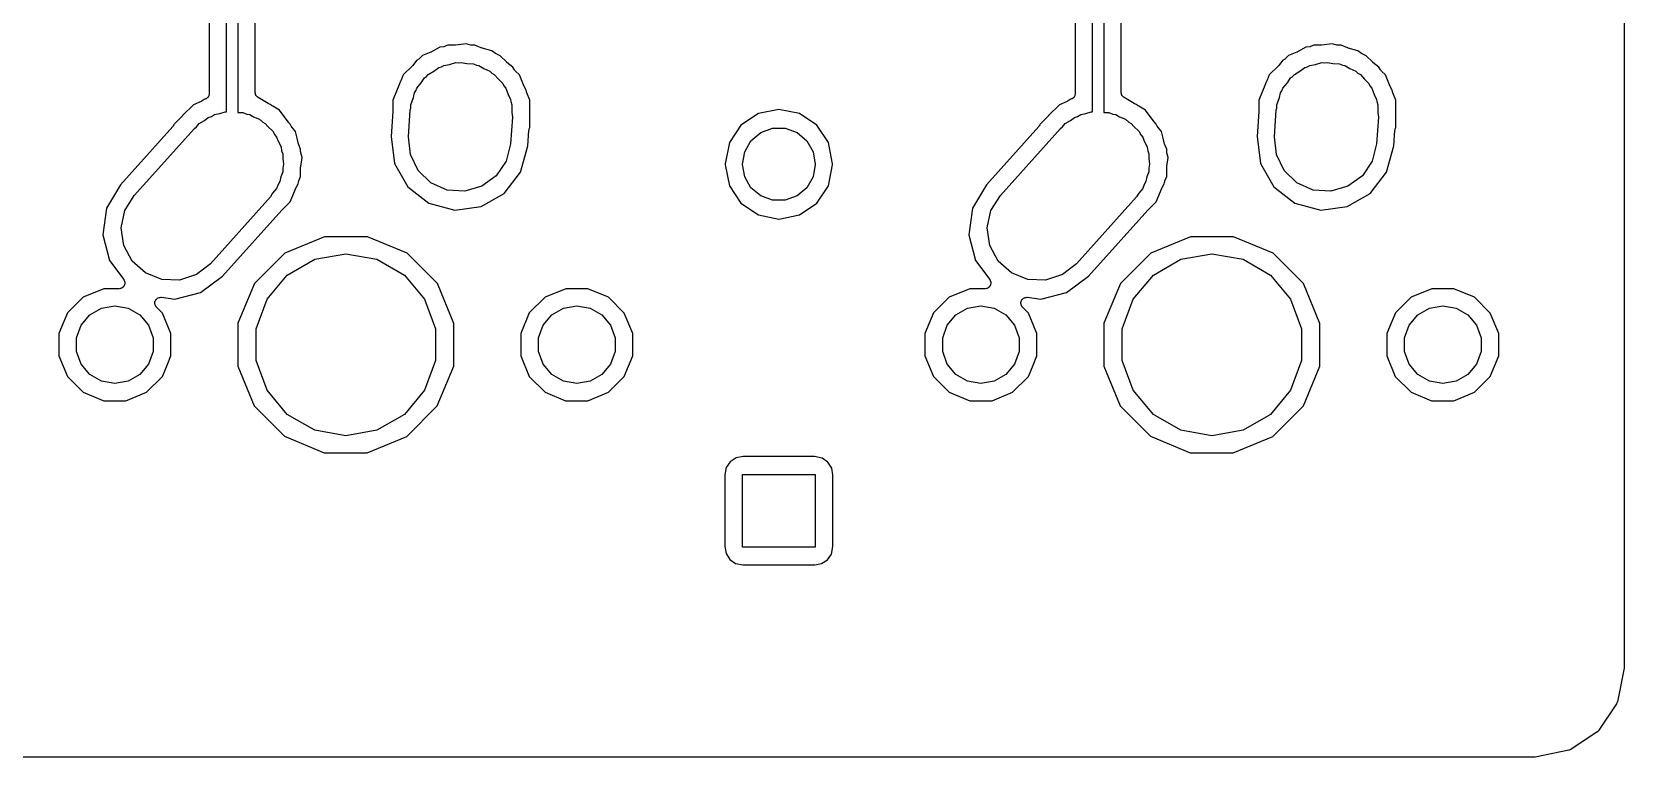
# Model space of a CAD drawing. Extents: x 29 to 257, y -104 to -29.
# Drawn here: x 221.69 to 256.72, y -104.32 to -88.37 of the extents above; entities that cross this region are included whole.
import ezdxf

# ---------------------------------------------------------------- set-up
doc = ezdxf.new("R2010")
doc.units = 0
doc.header["$MEASUREMENT"] = 0
doc.layers.add('BLACK', color=7, linetype='CONTINUOUS')

msp = doc.modelspace()

# ---------------------------------------------------------------- linework, layer by layer
at = {"layer": 'Black'}
for p, q in [((256.719, -31.0137), (256.719, -102.336)), ((226.225, -73.7452), (226.225, -90.1395)), ((225.975, -90.1312), (225.975, -74.0239)), ((226.606, -89.705), (226.606, -84.925)), ((245.656, -89.705), (245.656, -84.925)), ((245.025, -90.1312), (245.025, -85.9213)), ((245.275, -85.9213), (245.275, -90.1395)), ((225.594, -86.7266), (225.594, -89.7294)), ((244.644, -86.7266), (244.644, -89.7294)), ((230.216, -88.9605), (230.203, -88.9712)), ((230.23, -88.9509), (230.216, -88.9605)), ((230.288, -88.8925), (230.23, -88.9509)), ((230.468, -88.8181), (230.288, -88.8925)), ((230.475, -88.8137), (230.468, -88.8181)), ((230.483, -88.8109), (230.475, -88.8137)), ((230.664, -88.707), (230.483, -88.8109)), ((230.753, -88.6957), (230.664, -88.707)), ((230.769, -88.6907), (230.753, -88.6957)), ((230.785, -88.6871), (230.769, -88.6907)), ((230.842, -88.6637), (230.785, -88.6871)), ((230.993, -88.6639), (230.842, -88.6637)), ((231.001, -88.6625), (230.993, -88.6639)), ((231.009, -88.6628), (231.001, -88.6625)), ((231.246, -88.6325), (231.009, -88.6628)), ((231.347, -88.6598), (231.246, -88.6325)), ((231.363, -88.6613), (231.347, -88.6598)), ((231.38, -88.6642), (231.363, -88.6613)), ((231.441, -88.6643), (231.38, -88.6642)), ((231.58, -88.7222), (231.441, -88.6643)), ((231.588, -88.7239), (231.58, -88.7222)), ((231.596, -88.7274), (231.588, -88.7239)), ((231.812, -88.7862), (231.596, -88.7274)), ((231.889, -88.8455), (231.812, -88.7862)), ((231.904, -88.8533), (231.889, -88.8455)), ((231.918, -88.8623), (231.904, -88.8533)), ((231.994, -88.894), (231.918, -88.8623)), ((232.132, -89.032), (231.994, -88.894)), ((249.266, -88.9605), (249.253, -88.9712)), ((249.28, -88.9509), (249.266, -88.9605)), ((249.338, -88.8925), (249.28, -88.9509)), ((249.518, -88.8181), (249.338, -88.8925)), ((249.525, -88.8137), (249.518, -88.8181)), ((249.533, -88.8109), (249.525, -88.8137)), ((249.714, -88.707), (249.533, -88.8109)), ((249.803, -88.6957), (249.714, -88.707)), ((249.819, -88.6907), (249.803, -88.6957)), ((249.835, -88.6871), (249.819, -88.6907)), ((249.892, -88.6637), (249.835, -88.6871)), ((250.043, -88.6639), (249.892, -88.6637)), ((250.051, -88.6625), (250.043, -88.6639)), ((250.059, -88.6628), (250.051, -88.6625)), ((250.296, -88.6325), (250.059, -88.6628)), ((250.397, -88.6598), (250.296, -88.6325)), ((250.413, -88.6613), (250.397, -88.6598)), ((250.43, -88.6642), (250.413, -88.6613)), ((250.491, -88.6643), (250.43, -88.6642)), ((250.63, -88.7222), (250.491, -88.6643)), ((250.638, -88.7239), (250.63, -88.7222)), ((250.646, -88.7274), (250.638, -88.7239)), ((250.862, -88.7862), (250.646, -88.7274)), ((250.939, -88.8455), (250.862, -88.7862)), ((250.954, -88.8533), (250.939, -88.8455)), ((250.968, -88.8623), (250.954, -88.8533)), ((251.044, -88.894), (250.968, -88.8623)), ((251.182, -89.032), (251.044, -88.894)), ((229.864, -89.3158), (229.817, -89.4289)), ((230.059, -89.1207), (229.864, -89.3158)), ((230.064, -89.114), (230.059, -89.1207)), ((230.07, -89.1085), (230.064, -89.114)), ((230.155, -88.9986), (230.07, -89.1085)), ((230.203, -88.9712), (230.155, -88.9986)), ((230.375, -89.3512), (230.414, -89.3049)), ((230.414, -89.3049), (230.534, -89.2358)), ((230.534, -89.2358), (230.646, -89.1539)), ((230.646, -89.1539), (230.705, -89.1371)), ((230.705, -89.1371), (230.754, -89.1088)), ((230.754, -89.1088), (230.881, -89.0864)), ((230.881, -89.0864), (231.022, -89.0459)), ((231.022, -89.0459), (231.086, -89.0503)), ((231.086, -89.0503), (231.14, -89.0407)), ((231.14, -89.0407), (231.264, -89.0626)), ((231.264, -89.0626), (231.411, -89.0728)), ((231.411, -89.0728), (231.471, -89.099)), ((231.471, -89.099), (231.526, -89.1088)), ((231.526, -89.1088), (231.638, -89.1734)), ((231.638, -89.1734), (231.769, -89.2313)), ((231.769, -89.2313), (231.814, -89.2747)), ((231.814, -89.2747), (231.866, -89.3049)), ((231.866, -89.3049), (231.955, -89.4107)), ((232.139, -89.0367), (232.132, -89.032)), ((232.144, -89.0427), (232.139, -89.0367)), ((232.276, -89.1449), (232.144, -89.0427)), ((232.311, -89.2048), (232.276, -89.1449)), ((232.321, -89.2177), (232.311, -89.2048)), ((232.331, -89.2314), (232.321, -89.2177)), ((232.417, -89.318), (232.331, -89.2314)), ((248.914, -89.3158), (248.867, -89.4289)), ((249.109, -89.1207), (248.914, -89.3158)), ((249.114, -89.114), (249.109, -89.1207)), ((249.12, -89.1085), (249.114, -89.114)), ((249.205, -88.9986), (249.12, -89.1085)), ((249.253, -88.9712), (249.205, -88.9986)), ((249.425, -89.3512), (249.464, -89.3049)), ((249.464, -89.3049), (249.584, -89.2358)), ((249.584, -89.2358), (249.696, -89.1539)), ((249.696, -89.1539), (249.755, -89.1371)), ((249.755, -89.1371), (249.804, -89.1088)), ((249.804, -89.1088), (249.931, -89.0864)), ((249.931, -89.0864), (250.072, -89.0459)), ((250.072, -89.0459), (250.136, -89.0503)), ((250.136, -89.0503), (250.19, -89.0407)), ((250.19, -89.0407), (250.314, -89.0626)), ((250.314, -89.0626), (250.461, -89.0728)), ((250.461, -89.0728), (250.521, -89.099)), ((250.521, -89.099), (250.576, -89.1088)), ((250.576, -89.1088), (250.688, -89.1734)), ((250.688, -89.1734), (250.819, -89.2313)), ((250.819, -89.2313), (250.864, -89.2747)), ((250.864, -89.2747), (250.916, -89.3049)), ((250.916, -89.3049), (251.005, -89.4107)), ((251.189, -89.0367), (251.182, -89.032)), ((251.194, -89.0427), (251.189, -89.0367)), ((251.326, -89.1449), (251.194, -89.0427)), ((251.361, -89.2048), (251.326, -89.1449)), ((251.371, -89.2177), (251.361, -89.2048)), ((251.381, -89.2314), (251.371, -89.2177)), ((251.467, -89.318), (251.381, -89.2314)), ((229.781, -89.5161), (229.634, -89.8691)), ((229.783, -89.5081), (229.781, -89.5161)), ((229.786, -89.5007), (229.783, -89.5081)), ((229.796, -89.4628), (229.786, -89.5007)), ((229.8, -89.4578), (229.796, -89.4628)), ((229.808, -89.443), (229.8, -89.4578)), ((229.817, -89.4289), (229.808, -89.443)), ((230.139, -89.6678), (230.162, -89.6054)), ((230.162, -89.6054), (230.26, -89.4891)), ((230.26, -89.4891), (230.33, -89.3839)), ((230.33, -89.3839), (230.375, -89.3512)), ((231.955, -89.4107), (232.05, -89.5025)), ((232.05, -89.5025), (232.075, -89.5545)), ((232.075, -89.5545), (232.118, -89.6054)), ((232.118, -89.6054), (232.17, -89.748)), ((232.523, -89.5733), (232.417, -89.318)), ((232.527, -89.5802), (232.523, -89.5733)), ((232.53, -89.5879), (232.527, -89.5802)), ((232.568, -89.654), (232.53, -89.5879)), ((232.571, -89.6782), (232.568, -89.654)), ((248.831, -89.5161), (248.684, -89.8691)), ((248.833, -89.5081), (248.831, -89.5161)), ((248.836, -89.5007), (248.833, -89.5081)), ((248.846, -89.4628), (248.836, -89.5007)), ((248.85, -89.4578), (248.846, -89.4628)), ((248.858, -89.443), (248.85, -89.4578)), ((248.867, -89.4289), (248.858, -89.443)), ((249.189, -89.6678), (249.212, -89.6054)), ((249.212, -89.6054), (249.31, -89.4891)), ((249.31, -89.4891), (249.38, -89.3839)), ((249.38, -89.3839), (249.425, -89.3512)), ((251.005, -89.4107), (251.1, -89.5025)), ((251.1, -89.5025), (251.125, -89.5545)), ((251.125, -89.5545), (251.168, -89.6054)), ((251.168, -89.6054), (251.22, -89.748)), ((251.573, -89.5733), (251.467, -89.318)), ((251.577, -89.5802), (251.573, -89.5733)), ((251.58, -89.5879), (251.577, -89.5802)), ((251.618, -89.654), (251.58, -89.5879)), ((251.621, -89.6782), (251.618, -89.654)), ((225.248, -89.9725), (225.01, -90.2097)), ((225.414, -89.9041), (225.248, -89.9725)), ((225.427, -89.8955), (225.414, -89.9041)), ((225.441, -89.8883), (225.427, -89.8955)), ((225.485, -89.856), (225.441, -89.8883)), ((225.498, -89.8524), (225.485, -89.856)), ((225.514, -89.8453), (225.498, -89.8524)), ((225.53, -89.8394), (225.514, -89.8453)), ((225.534, -89.8362), (225.53, -89.8394)), ((225.539, -89.8342), (225.534, -89.8362)), ((225.551, -89.8221), (225.539, -89.8342)), ((225.564, -89.811), (225.551, -89.8221)), ((225.567, -89.8068), (225.564, -89.811)), ((225.57, -89.8034), (225.567, -89.8068)), ((225.578, -89.7878), (225.57, -89.8034)), ((225.586, -89.7728), (225.578, -89.7878)), ((225.587, -89.768), (225.586, -89.7728)), ((225.589, -89.7636), (225.587, -89.768)), ((225.591, -89.7464), (225.589, -89.7636)), ((225.594, -89.7294), (225.591, -89.7464)), ((226.61, -89.726), (226.606, -89.705)), ((226.613, -89.7471), (226.61, -89.726)), ((226.614, -89.7477), (226.613, -89.7471)), ((226.614, -89.7484), (226.614, -89.7477)), ((226.624, -89.767), (226.614, -89.7484)), ((226.635, -89.7855), (226.624, -89.767)), ((226.635, -89.786), (226.635, -89.7855)), ((226.636, -89.7866), (226.635, -89.786)), ((226.652, -89.8004), (226.636, -89.7866)), ((226.668, -89.8143), (226.652, -89.8004)), ((226.892, -89.9467), (226.668, -89.8143)), ((226.9, -89.9499), (226.892, -89.9467)), ((226.908, -89.9548), (226.9, -89.9499)), ((226.954, -89.974), (226.908, -89.9548)), ((226.967, -89.9864), (226.954, -89.974)), ((226.98, -89.9956), (226.967, -89.9864)), ((226.992, -90.0059), (226.98, -89.9956)), ((227.138, -90.0928), (226.992, -90.0059)), ((229.634, -89.8691), (229.634, -90.1132)), ((230.028, -89.9739), (230.085, -89.8156)), ((230.028, -90.0476), (230.028, -89.9739)), ((230.085, -89.8156), (230.112, -89.708)), ((230.112, -89.708), (230.139, -89.6678)), ((232.17, -89.748), (232.221, -89.8535)), ((232.221, -89.8535), (232.227, -89.9046)), ((232.227, -89.9046), (232.252, -89.9739)), ((232.252, -89.9739), (232.252, -90.1424)), ((232.576, -89.6942), (232.571, -89.6782)), ((232.58, -89.7105), (232.576, -89.6942)), ((232.646, -89.8718), (232.58, -89.7105)), ((232.646, -90.4709), (232.646, -89.8718)), ((244.298, -89.9725), (244.06, -90.2097)), ((244.464, -89.9041), (244.298, -89.9725)), ((244.477, -89.8955), (244.464, -89.9041)), ((244.491, -89.8883), (244.477, -89.8955)), ((244.535, -89.856), (244.491, -89.8883)), ((244.548, -89.8524), (244.535, -89.856)), ((244.564, -89.8453), (244.548, -89.8524)), ((244.581, -89.8394), (244.564, -89.8453)), ((244.584, -89.8362), (244.581, -89.8394)), ((244.589, -89.8342), (244.584, -89.8362)), ((244.601, -89.8221), (244.589, -89.8342)), ((244.614, -89.811), (244.601, -89.8221)), ((244.617, -89.8068), (244.614, -89.811)), ((244.62, -89.8034), (244.617, -89.8068)), ((244.628, -89.7878), (244.62, -89.8034)), ((244.636, -89.7728), (244.628, -89.7878)), ((244.637, -89.768), (244.636, -89.7728)), ((244.639, -89.7636), (244.637, -89.768)), ((244.641, -89.7464), (244.639, -89.7636)), ((244.644, -89.7294), (244.641, -89.7464)), ((245.66, -89.726), (245.656, -89.705)), ((245.663, -89.7471), (245.66, -89.726)), ((245.664, -89.7477), (245.663, -89.7471)), ((245.664, -89.7484), (245.664, -89.7477)), ((245.674, -89.767), (245.664, -89.7484)), ((245.685, -89.7855), (245.674, -89.767)), ((245.685, -89.786), (245.685, -89.7855)), ((245.686, -89.7866), (245.685, -89.786)), ((245.702, -89.8004), (245.686, -89.7866)), ((245.718, -89.8143), (245.702, -89.8004)), ((245.942, -89.9467), (245.718, -89.8143)), ((245.95, -89.9499), (245.942, -89.9467)), ((245.958, -89.9548), (245.95, -89.9499)), ((246.004, -89.974), (245.958, -89.9548)), ((246.017, -89.9864), (246.004, -89.974)), ((246.03, -89.9956), (246.017, -89.9864)), ((246.042, -90.0059), (246.03, -89.9956)), ((246.188, -90.0928), (246.042, -90.0059)), ((248.684, -89.8691), (248.684, -90.1132)), ((249.078, -89.9739), (249.135, -89.8156)), ((249.078, -90.0476), (249.078, -89.9739)), ((249.135, -89.8156), (249.162, -89.708)), ((249.162, -89.708), (249.189, -89.6678)), ((251.22, -89.748), (251.271, -89.8535)), ((251.271, -89.8535), (251.277, -89.9046)), ((251.277, -89.9046), (251.302, -89.9739)), ((251.302, -89.9739), (251.302, -90.1424)), ((251.626, -89.6942), (251.621, -89.6782)), ((251.63, -89.7105), (251.626, -89.6942)), ((251.696, -89.8718), (251.63, -89.7105)), ((251.696, -90.4709), (251.696, -89.8718)), ((225.004, -90.2159), (224.824, -90.3958)), ((225.006, -90.213), (225.004, -90.2159)), ((225.009, -90.2108), (225.006, -90.213)), ((225.01, -90.2097), (225.009, -90.2104)), ((225.009, -90.2104), (225.009, -90.2108)), ((225.374, -90.3849), (225.493, -90.3162)), ((225.493, -90.3162), (225.575, -90.2516)), ((225.575, -90.2516), (225.643, -90.2294)), ((225.643, -90.2294), (225.714, -90.1888)), ((225.714, -90.1888), (225.831, -90.1682)), ((225.831, -90.1682), (225.947, -90.1302)), ((225.947, -90.1302), (225.975, -90.1312)), ((226.225, -90.1395), (226.337, -90.1432)), ((226.337, -90.1432), (226.423, -90.1777)), ((226.423, -90.1777), (226.486, -90.1888)), ((226.486, -90.1888), (226.567, -90.2357)), ((226.567, -90.2357), (226.7, -90.2889)), ((226.7, -90.2889), (226.772, -90.3541)), ((226.772, -90.3541), (226.826, -90.3849)), ((227.33, -90.349), (227.138, -90.0928)), ((227.337, -90.3551), (227.33, -90.349)), ((227.342, -90.3625), (227.337, -90.3551)), ((227.377, -90.398), (227.342, -90.3625)), ((229.634, -90.1218), (229.596, -90.6715)), ((229.634, -90.1132), (229.633, -90.1174)), ((229.633, -90.1174), (229.634, -90.1218)), ((229.977, -90.678), (230.018, -90.0872)), ((230.018, -90.0872), (230.028, -90.0476)), ((232.263, -90.242), (232.222, -90.8328)), ((232.252, -90.1424), (232.263, -90.242)), ((237.674, -90.1668), (237.292, -90.4223)), ((238.125, -90.0771), (237.674, -90.1668)), ((238.576, -90.1668), (238.125, -90.0771)), ((238.958, -90.4223), (238.576, -90.1668)), ((244.054, -90.2159), (243.874, -90.3958)), ((244.056, -90.213), (244.054, -90.2159)), ((244.059, -90.2108), (244.056, -90.213)), ((244.06, -90.2097), (244.059, -90.2104)), ((244.059, -90.2104), (244.059, -90.2108)), ((244.424, -90.3849), (244.543, -90.3162)), ((244.543, -90.3162), (244.625, -90.2516)), ((244.625, -90.2516), (244.693, -90.2294)), ((244.693, -90.2294), (244.764, -90.1888)), ((244.764, -90.1888), (244.881, -90.1682)), ((244.881, -90.1682), (244.997, -90.1302)), ((244.997, -90.1302), (245.025, -90.1312)), ((245.275, -90.1395), (245.387, -90.1432)), ((245.387, -90.1432), (245.473, -90.1777)), ((245.473, -90.1777), (245.536, -90.1888)), ((245.536, -90.1888), (245.617, -90.2357)), ((245.617, -90.2357), (245.75, -90.2889)), ((245.75, -90.2889), (245.822, -90.3541)), ((245.822, -90.3541), (245.876, -90.3849)), ((246.38, -90.349), (246.188, -90.0928)), ((246.387, -90.3551), (246.38, -90.349)), ((246.392, -90.3625), (246.387, -90.3551)), ((246.427, -90.398), (246.392, -90.3625)), ((248.684, -90.1218), (248.646, -90.6715)), ((248.684, -90.1132), (248.683, -90.1174)), ((248.683, -90.1174), (248.684, -90.1218)), ((249.027, -90.678), (249.068, -90.0872)), ((249.068, -90.0872), (249.078, -90.0476)), ((251.313, -90.242), (251.272, -90.8328)), ((251.302, -90.1424), (251.313, -90.242)), ((224.793, -90.4515), (223.643, -91.733)), ((223.947, -91.9647), (225.268, -90.4927)), ((224.804, -90.4333), (224.793, -90.4515)), ((224.816, -90.4153), (224.804, -90.4333)), ((224.824, -90.3958), (224.816, -90.4153)), ((225.268, -90.4927), (225.314, -90.4569)), ((225.314, -90.4569), (225.374, -90.3849)), ((226.826, -90.3849), (226.884, -90.4541)), ((226.884, -90.4541), (226.991, -90.5499)), ((226.991, -90.5499), (227.037, -90.6363)), ((227.037, -90.6363), (227.078, -90.6854)), ((227.078, -90.6854), (227.11, -90.7734)), ((227.384, -90.4142), (227.377, -90.398)), ((227.393, -90.4276), (227.384, -90.4142)), ((227.4, -90.4419), (227.393, -90.4276)), ((227.49, -90.5622), (227.4, -90.4419)), ((227.527, -90.7067), (227.49, -90.5622)), ((227.561, -90.8382), (227.527, -90.7067)), ((227.527, -90.7067), (227.527, -90.7067)), ((229.596, -90.6715), (229.672, -91.266)), ((230.019, -91.0665), (229.977, -90.678)), ((232.601, -90.8787), (232.624, -90.5405)), ((232.624, -90.5405), (232.629, -90.5205)), ((232.629, -90.5205), (232.633, -90.5005)), ((232.633, -90.5005), (232.646, -90.4709)), ((237.292, -90.4223), (237.036, -90.8046)), ((237.512, -90.764), (237.725, -90.5854)), ((237.725, -90.5854), (237.986, -90.4903)), ((237.986, -90.4903), (238.264, -90.4903)), ((238.264, -90.4903), (238.525, -90.5854)), ((238.525, -90.5854), (238.738, -90.764)), ((239.214, -90.8046), (238.958, -90.4223)), ((243.843, -90.4515), (242.693, -91.733)), ((242.997, -91.9647), (244.318, -90.4927)), ((243.854, -90.4333), (243.843, -90.4515)), ((243.866, -90.4153), (243.854, -90.4333)), ((243.874, -90.3958), (243.866, -90.4153)), ((244.318, -90.4927), (244.364, -90.4569)), ((244.364, -90.4569), (244.424, -90.3849)), ((245.876, -90.3849), (245.934, -90.4541)), ((245.934, -90.4541), (246.041, -90.5499)), ((246.041, -90.5499), (246.087, -90.6363)), ((246.087, -90.6363), (246.128, -90.6854)), ((246.128, -90.6854), (246.16, -90.7734)), ((246.434, -90.4142), (246.427, -90.398)), ((246.443, -90.4276), (246.434, -90.4142)), ((246.45, -90.4419), (246.443, -90.4276)), ((246.54, -90.5622), (246.45, -90.4419)), ((246.577, -90.7067), (246.54, -90.5622)), ((246.611, -90.8382), (246.577, -90.7067)), ((246.577, -90.7067), (246.577, -90.7067)), ((248.646, -90.6715), (248.722, -91.266)), ((249.069, -91.0665), (249.027, -90.678)), ((251.651, -90.8787), (251.674, -90.5405)), ((251.674, -90.5405), (251.679, -90.5205)), ((251.679, -90.5205), (251.683, -90.5005)), ((251.683, -90.5005), (251.696, -90.4709)), ((227.11, -90.7734), (227.175, -90.8945)), ((227.175, -90.8945), (227.188, -90.9873)), ((227.188, -90.9873), (227.212, -91.0539)), ((227.212, -91.0539), (227.212, -91.1576)), ((227.564, -90.8464), (227.561, -90.8382)), ((227.566, -90.8552), (227.564, -90.8464)), ((227.606, -90.9518), (227.566, -90.8552)), ((227.606, -91), (227.606, -90.9518)), ((227.609, -91.0157), (227.606, -91)), ((227.61, -91.0316), (227.609, -91.0157)), ((227.636, -91.1306), (227.61, -91.0316)), ((230.19, -91.4175), (230.019, -91.0665)), ((232.222, -90.8328), (232.128, -91.212)), ((232.507, -91.2223), (232.601, -90.8787)), ((237.036, -90.8046), (236.944, -91.2681)), ((237.325, -91.2782), (237.373, -91.0046)), ((237.373, -91.0046), (237.512, -90.764)), ((238.738, -90.764), (238.877, -91.0046)), ((238.877, -91.0046), (238.925, -91.2782)), ((239.306, -91.2681), (239.214, -90.8046)), ((246.16, -90.7734), (246.225, -90.8945)), ((246.225, -90.8945), (246.238, -90.9873)), ((246.238, -90.9873), (246.262, -91.0539)), ((246.262, -91.0539), (246.262, -91.1576)), ((246.614, -90.8464), (246.611, -90.8382)), ((246.616, -90.8552), (246.614, -90.8464)), ((246.656, -90.9518), (246.616, -90.8552)), ((246.656, -91), (246.656, -90.9518)), ((246.659, -91.0157), (246.656, -91)), ((246.66, -91.0316), (246.659, -91.0157)), ((246.686, -91.1306), (246.66, -91.0316)), ((249.24, -91.4175), (249.069, -91.0665)), ((251.272, -90.8328), (251.178, -91.212)), ((251.494, -91.4572), (251.651, -90.8787)), ((227.212, -91.1576), (227.23, -91.2813)), ((227.23, -91.2813), (227.212, -91.3649)), ((227.212, -91.3649), (227.212, -91.4461)), ((227.606, -91.3462), (227.607, -91.3373)), ((227.606, -91.5509), (227.606, -91.3462)), ((227.607, -91.3283), (227.636, -91.1306)), ((227.607, -91.3373), (227.607, -91.3283)), ((229.672, -91.266), (229.964, -91.7751)), ((230.471, -91.6887), (230.19, -91.4175)), ((232.128, -91.212), (231.91, -91.5361)), ((232.444, -91.4572), (232.507, -91.2223)), ((236.944, -91.2681), (236.944, -91.2944)), ((236.944, -91.2944), (237.036, -91.7579)), ((237.325, -91.2843), (237.325, -91.2782)), ((237.373, -91.5579), (237.325, -91.2843)), ((238.925, -91.2843), (238.877, -91.5579)), ((238.925, -91.2782), (238.925, -91.2843)), ((239.214, -91.7579), (239.306, -91.2944)), ((239.306, -91.2944), (239.306, -91.2681)), ((246.262, -91.1576), (246.28, -91.2813)), ((246.28, -91.2813), (246.262, -91.3649)), ((246.262, -91.3649), (246.262, -91.4461)), ((246.656, -91.3462), (246.657, -91.3373)), ((246.656, -91.5509), (246.656, -91.3462)), ((246.657, -91.3283), (246.686, -91.1306)), ((246.657, -91.3373), (246.657, -91.3283)), ((248.722, -91.266), (249.014, -91.7751)), ((249.521, -91.6887), (249.24, -91.4175)), ((251.178, -91.212), (250.96, -91.5361)), ((223.643, -91.733), (223.338, -92.2487)), ((227.11, -91.7264), (227.078, -91.8146)), ((227.149, -91.6636), (227.11, -91.7264)), ((227.171, -91.5578), (227.149, -91.6636)), ((227.212, -91.4461), (227.171, -91.5578)), ((227.513, -91.7781), (227.552, -91.7113)), ((227.552, -91.7113), (227.557, -91.6786)), ((227.557, -91.6786), (227.562, -91.6634)), ((227.562, -91.6634), (227.565, -91.6479)), ((227.565, -91.6479), (227.606, -91.5509)), ((230.829, -91.8472), (230.471, -91.6887)), ((231.594, -91.7661), (231.218, -91.8741)), ((231.91, -91.5361), (231.594, -91.7661)), ((232.085, -91.9214), (232.444, -91.4572)), ((237.036, -91.7579), (237.292, -92.1402)), ((237.512, -91.7985), (237.373, -91.5579)), ((238.877, -91.5579), (238.738, -91.7985)), ((238.958, -92.1402), (239.214, -91.7579)), ((242.693, -91.733), (242.388, -92.2487)), ((246.16, -91.7264), (246.128, -91.8146)), ((246.199, -91.6636), (246.16, -91.7264)), ((246.221, -91.5578), (246.199, -91.6636)), ((246.262, -91.4461), (246.221, -91.5578)), ((246.563, -91.7781), (246.602, -91.7113)), ((246.602, -91.7113), (246.607, -91.6786)), ((246.607, -91.6786), (246.612, -91.6634)), ((246.612, -91.6634), (246.615, -91.6479)), ((246.615, -91.6479), (246.656, -91.5509)), ((249.879, -91.8472), (249.521, -91.6887)), ((250.644, -91.7661), (250.268, -91.8741)), ((250.96, -91.5361), (250.644, -91.7661)), ((251.135, -91.9214), (251.494, -91.4572)), ((223.741, -92.2964), (223.947, -91.9647)), ((226.943, -91.9953), (225.622, -93.4673)), ((226.99, -91.92), (226.943, -91.9953)), ((227.078, -91.8146), (226.99, -91.92)), ((227.196, -92.2841), (227.376, -92.1042)), ((227.376, -92.1042), (227.505, -91.7941)), ((227.505, -91.7941), (227.51, -91.7865)), ((227.51, -91.7865), (227.513, -91.7781)), ((229.964, -91.7751), (230.428, -92.1338)), ((231.218, -91.8741), (230.829, -91.8472)), ((231.576, -92.213), (232.085, -91.9214)), ((237.725, -91.9771), (237.512, -91.7985)), ((237.986, -92.0722), (237.725, -91.9771)), ((238.264, -92.0722), (237.986, -92.0722)), ((238.525, -91.9771), (238.264, -92.0722)), ((238.738, -91.7985), (238.525, -91.9771)), ((242.791, -92.2964), (242.997, -91.9647)), ((245.993, -91.9953), (244.672, -93.4673)), ((246.04, -91.92), (245.993, -91.9953)), ((246.128, -91.8146), (246.04, -91.92)), ((246.246, -92.2841), (246.426, -92.1042)), ((246.426, -92.1042), (246.555, -91.7941)), ((246.555, -91.7941), (246.56, -91.7865)), ((246.56, -91.7865), (246.563, -91.7781)), ((249.014, -91.7751), (249.478, -92.1338)), ((250.268, -91.8741), (249.879, -91.8472)), ((250.626, -92.213), (251.135, -91.9214)), ((223.338, -92.2487), (223.254, -92.8294)), ((223.66, -92.6787), (223.741, -92.2964)), ((225.885, -93.7446), (227.191, -92.2892)), ((227.191, -92.2892), (227.194, -92.287)), ((227.194, -92.287), (227.196, -92.2841)), ((230.428, -92.1338), (230.994, -92.2875)), ((230.994, -92.2875), (231.576, -92.213)), ((237.292, -92.1402), (237.674, -92.3957)), ((237.674, -92.3957), (238.125, -92.4854)), ((238.125, -92.4854), (238.576, -92.3957)), ((238.576, -92.3957), (238.958, -92.1402)), ((242.388, -92.2487), (242.304, -92.8294)), ((242.71, -92.6787), (242.791, -92.2964)), ((244.935, -93.7446), (246.241, -92.2892)), ((246.241, -92.2892), (246.244, -92.287)), ((246.244, -92.287), (246.246, -92.2841)), ((249.478, -92.1338), (250.044, -92.2875)), ((250.044, -92.2875), (250.626, -92.213)), ((223.715, -93.0655), (223.66, -92.6787)), ((242.765, -93.0655), (242.71, -92.6787)), ((223.254, -92.8294), (223.4, -93.3978)), ((223.899, -93.4101), (223.715, -93.0655)), ((228.13, -92.8747), (227.256, -93.2355)), ((229.074, -92.8755), (228.13, -92.8747)), ((229.947, -93.2378), (229.074, -92.8755)), ((242.304, -92.8294), (242.45, -93.3978)), ((242.949, -93.4101), (242.765, -93.0655)), ((247.18, -92.8747), (246.306, -93.2355)), ((248.124, -92.8755), (247.18, -92.8747)), ((248.997, -93.2378), (248.124, -92.8755)), ((223.4, -93.3978), (223.713, -93.815)), ((224.19, -93.6711), (223.899, -93.4101)), ((225.622, -93.4673), (225.315, -93.7084)), ((227.256, -93.2355), (226.588, -93.903)), ((227.313, -93.7167), (227.915, -93.3692)), ((227.915, -93.3692), (228.6, -93.2485)), ((228.6, -93.2485), (229.285, -93.3692)), ((229.285, -93.3692), (229.887, -93.7167)), ((230.615, -93.9065), (229.947, -93.2378)), ((242.45, -93.3978), (242.763, -93.815)), ((243.24, -93.6711), (242.949, -93.4101)), ((244.672, -93.4673), (244.365, -93.7084)), ((246.306, -93.2355), (245.638, -93.903)), ((246.363, -93.7167), (246.965, -93.3692)), ((246.965, -93.3692), (247.65, -93.2485)), ((247.65, -93.2485), (248.335, -93.3692)), ((248.335, -93.3692), (248.937, -93.7167)), ((249.665, -93.9065), (248.997, -93.2378)), ((223.713, -93.815), (223.716, -93.8219)), ((223.716, -93.8219), (223.721, -93.8278)), ((223.721, -93.8278), (223.726, -93.8414)), ((223.726, -93.8414), (223.733, -93.8544)), ((223.733, -93.8544), (223.733, -93.862)), ((223.733, -93.862), (223.736, -93.8692)), ((223.736, -93.8692), (223.736, -93.8837)), ((224.553, -93.8168), (224.19, -93.6711)), ((224.943, -93.8298), (224.553, -93.8168)), ((225.315, -93.7084), (224.943, -93.8298)), ((225.405, -94.104), (225.885, -93.7446)), ((226.867, -94.2492), (227.313, -93.7167)), ((229.887, -93.7167), (230.333, -94.2492)), ((242.763, -93.815), (242.766, -93.8219)), ((242.766, -93.8219), (242.771, -93.8278)), ((242.771, -93.8278), (242.776, -93.8414)), ((242.776, -93.8414), (242.783, -93.8544)), ((242.783, -93.8544), (242.783, -93.862)), ((242.783, -93.862), (242.786, -93.8692)), ((242.786, -93.8692), (242.786, -93.8837)), ((243.603, -93.8168), (243.24, -93.6711)), ((243.993, -93.8298), (243.603, -93.8168)), ((244.365, -93.7084), (243.993, -93.8298)), ((244.455, -94.104), (244.935, -93.7446)), ((245.917, -94.2492), (246.363, -93.7167)), ((248.937, -93.7167), (249.383, -94.2492)), ((222.823, -94.205), (222.476, -94.5513)), ((223.276, -94.0179), (222.823, -94.205)), ((223.611, -94.0182), (223.276, -94.0179)), ((223.618, -94.0168), (223.611, -94.0182)), ((223.626, -94.0173), (223.618, -94.0168)), ((223.64, -94.0131), (223.626, -94.0173)), ((223.654, -94.0106), (223.64, -94.0131)), ((223.661, -94.0067), (223.654, -94.0106)), ((223.668, -94.0045), (223.661, -94.0067)), ((223.68, -93.9958), (223.668, -94.0045)), ((223.693, -93.9885), (223.68, -93.9958)), ((223.697, -93.9827), (223.693, -93.9885)), ((223.704, -93.978), (223.697, -93.9827)), ((223.712, -93.9659), (223.704, -93.978)), ((223.721, -93.9548), (223.712, -93.9659)), ((223.724, -93.9476), (223.721, -93.9548)), ((223.728, -93.9411), (223.724, -93.9476)), ((223.731, -93.927), (223.728, -93.9411)), ((223.736, -93.9133), (223.731, -93.927)), ((223.736, -93.8837), (223.738, -93.8982)), ((223.738, -93.8982), (223.736, -93.9057)), ((223.736, -93.9057), (223.736, -93.9133)), ((224.458, -94.2251), (224.475, -94.2181)), ((224.475, -94.2181), (224.492, -94.2103)), ((224.492, -94.2103), (224.495, -94.21)), ((224.495, -94.21), (224.499, -94.2087)), ((224.499, -94.2087), (224.517, -94.2081)), ((224.517, -94.2081), (224.536, -94.2065)), ((224.536, -94.2065), (224.539, -94.2074)), ((224.539, -94.2074), (224.543, -94.2073)), ((224.543, -94.2073), (224.837, -94.2494)), ((224.837, -94.2494), (225.405, -94.104)), ((226.588, -93.903), (226.226, -94.7755)), ((230.975, -94.7797), (230.615, -93.9065)), ((232.983, -94.205), (232.636, -94.5513)), ((233.436, -94.0179), (232.983, -94.205)), ((233.926, -94.0183), (233.436, -94.0179)), ((234.379, -94.2063), (233.926, -94.0183)), ((234.725, -94.5531), (234.379, -94.2063)), ((241.873, -94.205), (241.526, -94.5513)), ((242.326, -94.0179), (241.873, -94.205)), ((242.661, -94.0182), (242.326, -94.0179)), ((242.668, -94.0168), (242.661, -94.0182)), ((242.676, -94.0173), (242.668, -94.0168)), ((242.69, -94.0131), (242.676, -94.0173)), ((242.704, -94.0106), (242.69, -94.0131)), ((242.711, -94.0067), (242.704, -94.0106)), ((242.718, -94.0045), (242.711, -94.0067)), ((242.73, -93.9958), (242.718, -94.0045)), ((242.743, -93.9885), (242.73, -93.9958)), ((242.747, -93.9827), (242.743, -93.9885)), ((242.754, -93.978), (242.747, -93.9827)), ((242.762, -93.9659), (242.754, -93.978)), ((242.771, -93.9548), (242.762, -93.9659)), ((242.774, -93.9476), (242.771, -93.9548)), ((242.778, -93.9411), (242.774, -93.9476)), ((242.781, -93.927), (242.778, -93.9411)), ((242.786, -93.9133), (242.781, -93.927)), ((242.786, -93.8837), (242.788, -93.8982)), ((242.788, -93.8982), (242.786, -93.9057)), ((242.786, -93.9057), (242.786, -93.9133)), ((243.508, -94.2251), (243.525, -94.2181)), ((243.525, -94.2181), (243.542, -94.2103)), ((243.542, -94.2103), (243.545, -94.21)), ((243.545, -94.21), (243.549, -94.2087)), ((243.549, -94.2087), (243.567, -94.2081)), ((243.567, -94.2081), (243.586, -94.2065)), ((243.586, -94.2065), (243.589, -94.2074)), ((243.589, -94.2074), (243.593, -94.2073)), ((243.593, -94.2073), (243.887, -94.2494)), ((243.887, -94.2494), (244.455, -94.104)), ((245.638, -93.903), (245.276, -94.7755)), ((250.025, -94.7797), (249.665, -93.9065)), ((252.033, -94.205), (251.686, -94.5513)), ((252.486, -94.0179), (252.033, -94.205)), ((252.976, -94.0183), (252.486, -94.0179)), ((253.429, -94.2063), (252.976, -94.0183)), ((253.775, -94.5531), (253.429, -94.2063)), ((222.476, -94.5513), (222.288, -95.0039)), ((222.971, -94.5957), (223.228, -94.4474)), ((223.228, -94.4474), (223.52, -94.3958)), ((223.52, -94.3958), (223.812, -94.4474)), ((223.812, -94.4474), (224.069, -94.5957)), ((224.398, -94.3371), (224.4, -94.3186)), ((224.398, -94.3405), (224.398, -94.3371)), ((224.398, -94.3439), (224.398, -94.3405)), ((224.403, -94.362), (224.398, -94.3439)), ((224.4, -94.3186), (224.402, -94.3)), ((224.402, -94.3), (224.404, -94.2969)), ((224.407, -94.3802), (224.403, -94.362)), ((224.404, -94.2934), (224.413, -94.277)), ((224.404, -94.2969), (224.404, -94.2934)), ((224.409, -94.3832), (224.407, -94.3802)), ((224.41, -94.3865), (224.409, -94.3832)), ((224.42, -94.4019), (224.41, -94.3865)), ((224.413, -94.277), (224.421, -94.26)), ((224.43, -94.4177), (224.42, -94.4019)), ((224.421, -94.26), (224.423, -94.2576)), ((224.423, -94.2576), (224.425, -94.2545)), ((224.425, -94.2545), (224.439, -94.2421)), ((224.433, -94.4199), (224.43, -94.4177)), ((224.435, -94.4227), (224.433, -94.4199)), ((224.565, -94.5531), (224.435, -94.4227)), ((224.439, -94.2421), (224.452, -94.2289)), ((224.452, -94.2289), (224.455, -94.2274)), ((224.455, -94.2274), (224.458, -94.2251)), ((224.752, -95.006), (224.565, -94.5531)), ((226.629, -94.9024), (226.867, -94.2492)), ((230.333, -94.2492), (230.571, -94.9024)), ((232.636, -94.5513), (232.448, -95.0039)), ((233.131, -94.5957), (233.388, -94.4474)), ((233.388, -94.4474), (233.68, -94.3958)), ((233.68, -94.3958), (233.972, -94.4474)), ((233.972, -94.4474), (234.229, -94.5957)), ((234.912, -95.006), (234.725, -94.5531)), ((241.526, -94.5513), (241.338, -95.0039)), ((242.021, -94.5957), (242.278, -94.4474)), ((242.278, -94.4474), (242.57, -94.3958)), ((242.57, -94.3958), (242.862, -94.4474)), ((242.862, -94.4474), (243.119, -94.5957)), ((243.448, -94.3371), (243.45, -94.3186)), ((243.448, -94.3405), (243.448, -94.3371)), ((243.448, -94.3439), (243.448, -94.3405)), ((243.453, -94.362), (243.448, -94.3439)), ((243.45, -94.3186), (243.452, -94.3)), ((243.452, -94.3), (243.454, -94.2969)), ((243.457, -94.3802), (243.453, -94.362)), ((243.454, -94.2934), (243.463, -94.277)), ((243.454, -94.2969), (243.454, -94.2934)), ((243.459, -94.3832), (243.457, -94.3802)), ((243.46, -94.3865), (243.459, -94.3832)), ((243.47, -94.4019), (243.46, -94.3865)), ((243.463, -94.277), (243.471, -94.26)), ((243.48, -94.4177), (243.47, -94.4019)), ((243.471, -94.26), (243.473, -94.2576)), ((243.473, -94.2576), (243.475, -94.2545)), ((243.475, -94.2545), (243.489, -94.2421)), ((243.483, -94.4199), (243.48, -94.4177)), ((243.485, -94.4227), (243.483, -94.4199)), ((243.615, -94.5531), (243.485, -94.4227)), ((243.489, -94.2421), (243.502, -94.2289)), ((243.502, -94.2289), (243.505, -94.2274)), ((243.505, -94.2274), (243.508, -94.2251)), ((243.802, -95.006), (243.615, -94.5531)), ((245.679, -94.9024), (245.917, -94.2492)), ((249.383, -94.2492), (249.621, -94.9024)), ((251.686, -94.5513), (251.498, -95.0039)), ((252.181, -94.5957), (252.438, -94.4474)), ((252.438, -94.4474), (252.73, -94.3958)), ((252.73, -94.3958), (253.022, -94.4474)), ((253.022, -94.4474), (253.279, -94.5957)), ((253.962, -95.006), (253.775, -94.5531)), ((222.679, -95.1017), (222.78, -94.8229)), ((222.78, -94.8229), (222.971, -94.5957)), ((224.069, -94.5957), (224.26, -94.8229)), ((224.26, -94.8229), (224.361, -95.1017)), ((226.226, -94.7755), (226.225, -95.7203)), ((226.629, -95.5976), (226.629, -94.9024)), ((230.571, -94.9024), (230.571, -95.5976)), ((230.975, -95.519), (230.975, -94.7797)), ((232.839, -95.1017), (232.94, -94.8229)), ((232.94, -94.8229), (233.131, -94.5957)), ((234.229, -94.5957), (234.42, -94.8229)), ((234.42, -94.8229), (234.521, -95.1017)), ((241.729, -95.1017), (241.83, -94.8229)), ((241.83, -94.8229), (242.021, -94.5957)), ((243.119, -94.5957), (243.31, -94.8229)), ((243.31, -94.8229), (243.411, -95.1017)), ((245.276, -94.7755), (245.275, -95.7203)), ((245.679, -95.5976), (245.679, -94.9024)), ((249.621, -94.9024), (249.621, -95.5976)), ((250.025, -95.519), (250.025, -94.7797)), ((251.889, -95.1017), (251.99, -94.8229)), ((251.99, -94.8229), (252.181, -94.5957)), ((253.279, -94.5957), (253.47, -94.8229)), ((253.47, -94.8229), (253.571, -95.1017)), ((222.288, -95.0039), (222.288, -95.494)), ((222.679, -95.3983), (222.679, -95.1017)), ((224.361, -95.1017), (224.361, -95.3983)), ((224.752, -95.4961), (224.752, -95.006)), ((232.448, -95.0039), (232.448, -95.494)), ((232.839, -95.3983), (232.839, -95.1017)), ((234.521, -95.1017), (234.521, -95.3983)), ((234.912, -95.4961), (234.912, -95.006)), ((241.338, -95.0039), (241.338, -95.494)), ((241.729, -95.3983), (241.729, -95.1017)), ((243.411, -95.1017), (243.411, -95.3983)), ((243.802, -95.4961), (243.802, -95.006)), ((251.498, -95.0039), (251.498, -95.494)), ((251.889, -95.3983), (251.889, -95.1017)), ((253.571, -95.1017), (253.571, -95.3983)), ((253.962, -95.4961), (253.962, -95.006)), ((222.288, -95.494), (222.475, -95.9469)), ((222.78, -95.6771), (222.679, -95.3983)), ((224.361, -95.3983), (224.26, -95.6771)), ((224.668, -95.6968), (224.752, -95.4961)), ((226.867, -96.2508), (226.629, -95.5976)), ((230.571, -95.5976), (230.333, -96.2508)), ((230.974, -95.7245), (230.975, -95.519)), ((232.448, -95.494), (232.635, -95.9469)), ((232.94, -95.6771), (232.839, -95.3983)), ((234.521, -95.3983), (234.42, -95.6771)), ((234.724, -95.9487), (234.912, -95.4961)), ((241.338, -95.494), (241.525, -95.9469)), ((241.83, -95.6771), (241.729, -95.3983)), ((243.411, -95.3983), (243.31, -95.6771)), ((243.718, -95.6968), (243.802, -95.4961)), ((245.917, -96.2508), (245.679, -95.5976)), ((249.621, -95.5976), (249.383, -96.2508)), ((250.024, -95.7245), (250.025, -95.519)), ((251.498, -95.494), (251.685, -95.9469)), ((251.99, -95.6771), (251.889, -95.3983)), ((253.571, -95.3983), (253.47, -95.6771)), ((253.774, -95.9487), (253.962, -95.4961)), ((222.475, -95.9469), (222.821, -96.2937)), ((222.971, -95.9043), (222.78, -95.6771)), ((223.228, -96.0526), (222.971, -95.9043)), ((224.069, -95.9043), (223.812, -96.0526)), ((224.26, -95.6771), (224.069, -95.9043)), ((224.217, -96.295), (224.564, -95.9487)), ((224.564, -95.9487), (224.668, -95.6968)), ((226.225, -95.7203), (226.585, -96.5935)), ((230.612, -96.597), (230.974, -95.7245)), ((232.635, -95.9469), (232.981, -96.2937)), ((233.131, -95.9043), (232.94, -95.6771)), ((233.388, -96.0526), (233.131, -95.9043)), ((234.229, -95.9043), (233.972, -96.0526)), ((234.42, -95.6771), (234.229, -95.9043)), ((234.377, -96.295), (234.724, -95.9487)), ((241.525, -95.9469), (241.871, -96.2937)), ((242.021, -95.9043), (241.83, -95.6771)), ((242.278, -96.0526), (242.021, -95.9043)), ((243.119, -95.9043), (242.862, -96.0526)), ((243.31, -95.6771), (243.119, -95.9043)), ((243.267, -96.295), (243.614, -95.9487)), ((243.614, -95.9487), (243.718, -95.6968)), ((245.275, -95.7203), (245.635, -96.5935)), ((249.662, -96.597), (250.024, -95.7245)), ((251.685, -95.9469), (252.031, -96.2937)), ((252.181, -95.9043), (251.99, -95.6771)), ((252.438, -96.0526), (252.181, -95.9043)), ((253.279, -95.9043), (253.022, -96.0526)), ((253.47, -95.6771), (253.279, -95.9043)), ((253.427, -96.295), (253.774, -95.9487)), ((222.821, -96.2937), (223.274, -96.4817)), ((223.52, -96.1041), (223.228, -96.0526)), ((223.812, -96.0526), (223.52, -96.1041)), ((223.764, -96.4821), (224.217, -96.295)), ((227.313, -96.7832), (226.867, -96.2508)), ((230.333, -96.2508), (229.887, -96.7832)), ((232.981, -96.2937), (233.434, -96.4817)), ((233.68, -96.1041), (233.388, -96.0526)), ((233.972, -96.0526), (233.68, -96.1041)), ((233.924, -96.4821), (234.377, -96.295)), ((241.871, -96.2937), (242.324, -96.4817)), ((242.57, -96.1041), (242.278, -96.0526)), ((242.862, -96.0526), (242.57, -96.1041)), ((242.814, -96.4821), (243.267, -96.295)), ((246.363, -96.7832), (245.917, -96.2508)), ((249.383, -96.2508), (248.937, -96.7832)), ((252.031, -96.2937), (252.484, -96.4817)), ((252.73, -96.1041), (252.438, -96.0526)), ((253.022, -96.0526), (252.73, -96.1041)), ((252.974, -96.4821), (253.427, -96.295)), ((223.274, -96.4817), (223.764, -96.4821)), ((226.585, -96.5935), (227.253, -97.2622)), ((229.944, -97.2645), (230.612, -96.597)), ((233.434, -96.4817), (233.924, -96.4821)), ((242.324, -96.4817), (242.814, -96.4821)), ((245.635, -96.5935), (246.303, -97.2622)), ((248.994, -97.2645), (249.662, -96.597)), ((252.484, -96.4817), (252.974, -96.4821)), ((227.915, -97.1308), (227.313, -96.7832)), ((229.887, -96.7832), (229.285, -97.1308)), ((246.965, -97.1308), (246.363, -96.7832)), ((248.937, -96.7832), (248.335, -97.1308)), ((227.253, -97.2622), (228.126, -97.6245)), ((228.6, -97.2515), (227.915, -97.1308)), ((229.285, -97.1308), (228.6, -97.2515)), ((229.07, -97.6253), (229.944, -97.2645)), ((246.303, -97.2622), (247.176, -97.6245)), ((247.65, -97.2515), (246.965, -97.1308)), ((248.335, -97.1308), (247.65, -97.2515)), ((248.12, -97.6253), (248.994, -97.2645)), ((228.126, -97.6245), (229.07, -97.6253)), ((237.337, -97.7103), (237.185, -97.7389)), ((238.912, -97.7103), (237.337, -97.7103)), ((239.076, -97.7435), (238.912, -97.7103)), ((247.176, -97.6245), (248.12, -97.6253)), ((236.967, -97.9502), (236.934, -98.114)), ((237.054, -97.8229), (236.967, -97.9502)), ((237.185, -97.7389), (237.054, -97.8229)), ((239.203, -97.8304), (239.076, -97.7435)), ((239.287, -97.9609), (239.203, -97.8304)), ((239.316, -98.1131), (239.287, -97.9609)), ((236.934, -98.114), (236.934, -99.6894)), ((237.325, -99.7013), (237.325, -98.1012)), ((237.325, -98.1012), (238.925, -98.1012)), ((238.925, -98.1012), (238.925, -99.7013)), ((239.316, -99.6885), (239.316, -98.1131)), ((236.934, -99.6894), (236.963, -99.8416)), ((238.925, -99.7013), (237.325, -99.7013)), ((239.283, -99.8523), (239.316, -99.6885)), ((236.963, -99.8416), (237.047, -99.9721)), ((237.047, -99.9721), (237.174, -100.059)), ((237.174, -100.059), (237.338, -100.092)), ((237.338, -100.092), (238.913, -100.092)), ((238.913, -100.092), (239.065, -100.064)), ((239.065, -100.064), (239.196, -99.9796)), ((239.196, -99.9796), (239.283, -99.8523)), ((256.717, -102.361), (256.569, -103.102)), ((256.719, -102.336), (256.717, -102.349)), ((256.717, -102.349), (256.717, -102.361)), ((256.55, -103.148), (256.163, -103.728)), ((256.551, -103.146), (256.55, -103.148)), ((256.553, -103.143), (256.551, -103.146)), ((256.56, -103.125), (256.553, -103.143)), ((256.568, -103.108), (256.56, -103.125)), ((256.569, -103.102), (256.568, -103.105)), ((256.568, -103.105), (256.568, -103.108)), ((256.128, -103.763), (255.548, -104.15)), ((256.13, -103.761), (256.128, -103.763)), ((256.132, -103.76), (256.13, -103.761)), ((256.146, -103.746), (256.132, -103.76)), ((256.16, -103.732), (256.146, -103.746)), ((256.161, -103.73), (256.16, -103.732)), ((256.163, -103.728), (256.161, -103.73)), ((254.736, -104.319), (155.366, -104.319)), ((254.749, -104.317), (254.736, -104.319)), ((254.761, -104.317), (254.749, -104.317)), ((255.502, -104.169), (254.761, -104.317)), ((255.505, -104.168), (255.502, -104.169)), ((255.508, -104.168), (255.505, -104.168)), ((255.525, -104.16), (255.508, -104.168)), ((255.543, -104.153), (255.525, -104.16)), ((255.546, -104.151), (255.543, -104.153)), ((255.548, -104.15), (255.546, -104.151))]:
    msp.add_line(p, q, dxfattribs=at)

doc.saveas('drawing.dxf')
